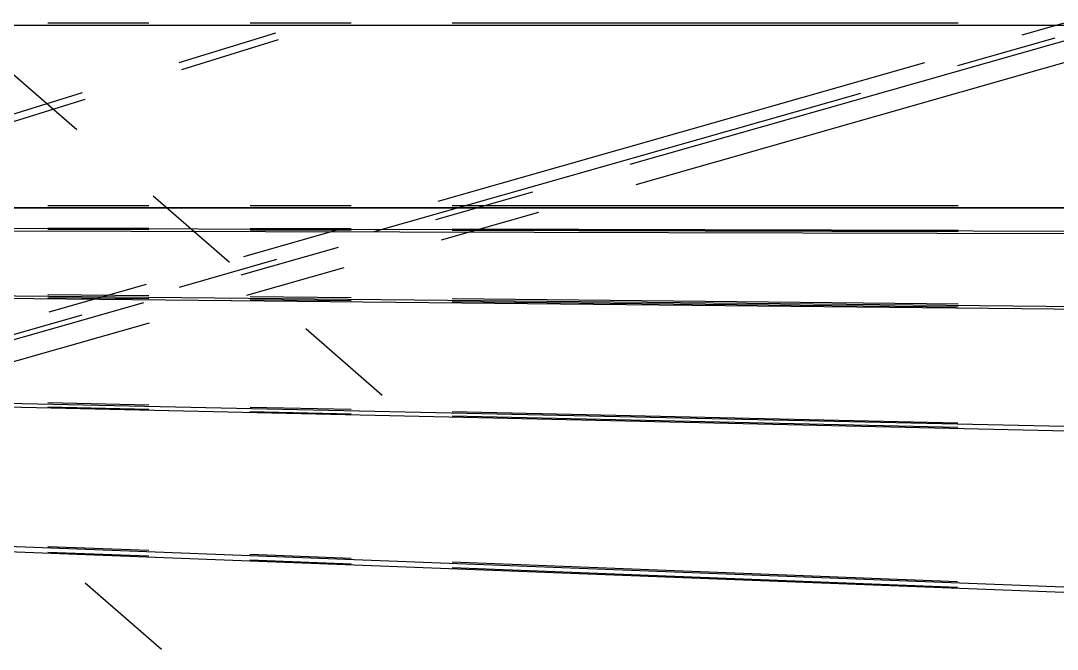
# Model space of a CAD drawing. Extents: x 3 to 592, y 5 to 207.
# Drawn here: x 119.53 to 132.55, y 41.91 to 49.8 of the extents above; entities that cross this region are included whole.
import ezdxf

# ---------------------------------------------------------------- set-up
doc = ezdxf.new("R2010")
doc.units = 0
doc.layers.get('0').update_dxf_attribs({"linetype": 'CONTINUOUS'})

msp = doc.modelspace()

# ---------------------------------------------------------------- linework, layer by layer
at = {"color": 7}
for points in [[(132.104971, 49.617804), (133.326518, 49.965256)], [(132.104971, 49.617804), (133.326518, 49.965256)], [(100.682778, 49.741667), (142.839722, 49.741667)], [(119.871984, 49.768125), (121.141984, 49.768125)], [(119.871984, 49.768125), (121.141984, 49.768125)], [(119.871984, 49.768125), (121.141984, 49.768125)], [(119.871984, 49.768125), (121.141984, 49.768125)], [(122.411984, 49.768125), (123.681984, 49.768125)], [(122.411984, 49.768125), (123.681984, 49.768125)], [(122.411984, 49.768125), (123.681984, 49.768125)], [(122.411984, 49.768125), (123.681984, 49.768125)], [(124.951984, 49.768125), (131.301984, 49.768125)], [(124.951984, 49.768125), (131.301984, 49.768125)], [(124.951984, 49.768125), (131.301984, 49.768125)], [(124.951984, 49.768125), (131.301984, 49.768125)], [(133.289797, 49.728817), (127.182057, 47.991575)], [(133.289797, 49.728817), (127.182057, 47.991575)], [(121.52268, 49.27005), (122.736058, 49.645035)], [(121.52268, 49.27005), (122.736058, 49.645035)], [(122.76635, 49.555634), (121.55297, 49.180656)], [(122.76635, 49.555634), (121.55297, 49.180656)], [(133.362928, 49.475452), (127.255188, 47.73821)], [(133.362928, 49.475452), (127.255188, 47.73821)], [(131.300229, 49.233471), (132.521774, 49.580927)], [(131.300229, 49.233471), (132.521774, 49.580927)], [(120.237793, 48.427185), (119.279492, 49.260587)], [(120.237793, 48.427185), (119.279492, 49.260587)], [(124.77569, 47.533091), (130.883425, 49.270352)], [(124.77569, 47.533091), (130.883425, 49.270352)], [(119.095924, 48.52008), (120.309302, 48.895065)], [(119.095924, 48.52008), (120.309302, 48.895065)], [(120.33959, 48.805678), (119.126209, 48.4307)], [(120.33959, 48.805678), (119.126209, 48.4307)], [(123.970954, 47.148732), (130.078683, 48.886014)], [(123.970954, 47.148732), (130.078683, 48.886014)], [(125.960509, 47.644127), (124.738961, 47.296679)], [(125.960509, 47.644127), (124.738961, 47.296679)], [(122.154395, 46.76038), (121.196094, 47.593782)], [(122.154395, 46.76038), (121.196094, 47.593782)], [(100.682778, 47.448611), (142.839722, 47.448611)], [(142.839722, 47.448611), (100.682778, 47.448611)], [(121.141807, 47.473764), (119.871808, 47.473764)], [(121.141807, 47.473764), (119.871808, 47.473764)], [(121.141807, 47.473764), (119.871808, 47.473764)], [(121.141807, 47.473764), (119.871808, 47.473764)], [(119.871984, 47.476445), (121.141984, 47.476445)], [(119.871984, 47.476445), (121.141984, 47.476445)], [(119.871984, 47.476445), (121.141984, 47.476445)], [(119.871984, 47.476445), (121.141984, 47.476445)], [(123.681807, 47.473764), (122.411807, 47.473764)], [(123.681807, 47.473764), (122.411807, 47.473764)], [(123.681807, 47.473764), (122.411807, 47.473764)], [(123.681807, 47.473764), (122.411807, 47.473764)], [(122.411984, 47.476445), (123.681984, 47.476445)], [(122.411984, 47.476445), (123.681984, 47.476445)], [(122.411984, 47.476445), (123.681984, 47.476445)], [(122.411984, 47.476445), (123.681984, 47.476445)], [(126.03364, 47.390762), (124.812092, 47.043314)], [(126.03364, 47.390762), (124.812092, 47.043314)], [(131.301808, 47.473764), (124.951808, 47.473764)], [(131.301808, 47.473764), (124.951808, 47.473764)], [(131.301808, 47.473764), (124.951808, 47.473764)], [(131.301808, 47.473764), (124.951808, 47.473764)], [(124.951984, 47.476445), (131.301984, 47.476445)], [(124.951984, 47.476445), (131.301984, 47.476445)], [(124.951984, 47.476445), (131.301984, 47.476445)], [(124.951984, 47.476445), (131.301984, 47.476445)], [(100.682778, 47.236944), (142.839722, 47.131111)], [(142.839722, 47.095833), (100.682778, 47.201667)], [(121.141879, 47.171618), (119.871883, 47.17488)], [(121.141879, 47.171618), (119.871883, 47.17488)], [(121.141879, 47.171618), (119.871883, 47.17488)], [(121.141879, 47.171618), (119.871883, 47.17488)], [(119.871921, 47.196364), (121.141916, 47.193103)], [(119.871921, 47.196364), (121.141916, 47.193103)], [(119.871921, 47.196364), (121.141916, 47.193103)], [(119.871921, 47.196364), (121.141916, 47.193103)], [(122.332596, 46.838187), (123.554143, 47.185639)], [(122.332596, 46.838187), (123.554143, 47.185639)], [(123.681871, 47.165094), (122.411875, 47.168356)], [(123.681871, 47.165094), (122.411875, 47.168356)], [(123.681871, 47.165094), (122.411875, 47.168356)], [(123.681871, 47.165094), (122.411875, 47.168356)], [(122.411912, 47.189841), (123.681908, 47.186579)], [(122.411912, 47.189841), (123.681908, 47.186579)], [(122.411912, 47.189841), (123.681908, 47.186579)], [(122.411912, 47.189841), (123.681908, 47.186579)], [(131.301846, 47.145523), (124.951867, 47.161832)], [(131.301846, 47.145523), (124.951867, 47.161832)], [(131.301846, 47.145523), (124.951867, 47.161832)], [(131.301846, 47.145523), (124.951867, 47.161832)], [(124.951904, 47.183317), (131.301883, 47.167007)], [(124.951904, 47.183317), (131.301883, 47.167007)], [(124.951904, 47.183317), (131.301883, 47.167007)], [(124.951904, 47.183317), (131.301883, 47.167007)], [(123.517413, 46.94923), (122.295865, 46.601782)], [(123.517413, 46.94923), (122.295865, 46.601782)], [(121.527863, 46.453819), (122.749408, 46.801275)], [(121.527863, 46.453819), (122.749408, 46.801275)], [(123.590543, 46.695865), (122.368995, 46.348417)], [(123.590543, 46.695865), (122.368995, 46.348417)], [(100.682778, 46.531389), (142.839722, 46.108056)], [(142.839722, 46.072778), (100.682778, 46.496111)], [(119.889502, 46.143282), (121.111049, 46.490735)], [(119.889502, 46.143282), (121.111049, 46.490735)], [(119.872055, 46.359727), (121.141989, 46.346839)], [(119.872055, 46.359727), (121.141989, 46.346839)], [(119.872055, 46.359727), (121.141989, 46.346839)], [(119.872055, 46.359727), (121.141989, 46.346839)], [(122.411924, 46.333951), (123.681859, 46.321064)], [(122.411924, 46.333951), (123.681859, 46.321064)], [(122.411924, 46.333951), (123.681859, 46.321064)], [(122.411924, 46.333951), (123.681859, 46.321064)], [(121.074317, 46.254334), (114.966576, 44.517092)], [(121.074317, 46.254334), (114.966576, 44.517092)], [(121.141867, 46.304999), (119.871933, 46.317887)], [(121.141867, 46.304999), (119.871933, 46.317887)], [(121.141867, 46.304999), (119.871933, 46.317887)], [(121.141867, 46.304999), (119.871933, 46.317887)], [(123.681737, 46.279224), (122.411802, 46.292111)], [(123.681737, 46.279224), (122.411802, 46.292111)], [(123.681737, 46.279224), (122.411802, 46.292111)], [(123.681737, 46.279224), (122.411802, 46.292111)], [(131.301344, 46.201898), (124.951671, 46.266336)], [(131.301344, 46.201898), (124.951671, 46.266336)], [(131.301344, 46.201898), (124.951671, 46.266336)], [(131.301344, 46.201898), (124.951671, 46.266336)], [(124.951793, 46.308176), (131.301466, 46.243738)], [(124.951793, 46.308176), (131.301466, 46.243738)], [(124.951793, 46.308176), (131.301466, 46.243738)], [(124.951793, 46.308176), (131.301466, 46.243738)], [(119.084771, 45.758906), (120.306317, 46.106362)], [(119.084771, 45.758906), (120.306317, 46.106362)], [(121.147447, 46.000969), (115.039707, 44.263727)], [(121.147447, 46.000969), (115.039707, 44.263727)], [(124.070997, 45.093575), (123.112696, 45.926978)], [(124.070997, 45.093575), (123.112696, 45.926978)], [(100.682778, 45.4025), (142.839722, 44.485278)], [(142.839722, 44.414722), (100.682778, 45.367222)], [(121.141942, 44.91603), (119.872259, 44.944413)], [(121.141942, 44.91603), (119.872259, 44.944413)], [(121.141942, 44.91603), (119.872259, 44.944413)], [(121.141942, 44.91603), (119.872259, 44.944413)], [(119.872484, 45.004702), (121.142167, 44.976319)], [(119.872484, 45.004702), (121.142167, 44.976319)], [(119.872484, 45.004702), (121.142167, 44.976319)], [(119.872484, 45.004702), (121.142167, 44.976319)], [(122.41185, 44.947935), (123.681532, 44.919552)], [(122.41185, 44.947935), (123.681532, 44.919552)], [(122.41185, 44.947935), (123.681532, 44.919552)], [(122.41185, 44.947935), (123.681532, 44.919552)], [(123.681307, 44.859263), (122.411625, 44.887647)], [(123.681307, 44.859263), (122.411625, 44.887647)], [(123.681307, 44.859263), (122.411625, 44.887647)], [(123.681307, 44.859263), (122.411625, 44.887647)], [(131.299404, 44.688964), (124.95099, 44.83088)], [(131.299404, 44.688964), (124.95099, 44.83088)], [(131.299404, 44.688964), (124.95099, 44.83088)], [(131.299404, 44.688964), (124.95099, 44.83088)], [(124.951215, 44.891169), (131.299629, 44.749253)], [(124.951215, 44.891169), (131.299629, 44.749253)], [(124.951215, 44.891169), (131.299629, 44.749253)], [(124.951215, 44.891169), (131.299629, 44.749253)], [(100.682778, 43.920833), (142.839722, 42.298056)], [(142.839722, 42.2275), (100.682778, 43.850278)], [(119.87324, 43.199148), (121.142296, 43.150192)], [(119.87324, 43.199148), (121.142296, 43.150192)], [(119.87324, 43.199148), (121.142296, 43.150192)], [(119.87324, 43.199148), (121.142296, 43.150192)], [(121.142439, 43.074403), (119.873383, 43.123359)], [(121.142439, 43.074403), (119.873383, 43.123359)], [(121.142439, 43.074403), (119.873383, 43.123359)], [(121.142439, 43.074403), (119.873383, 43.123359)], [(122.411352, 43.101236), (123.680408, 43.05228)], [(122.411352, 43.101236), (123.680408, 43.05228)], [(122.411352, 43.101236), (123.680408, 43.05228)], [(122.411352, 43.101236), (123.680408, 43.05228)], [(123.680551, 42.976491), (122.411495, 43.025447)], [(123.680551, 42.976491), (122.411495, 43.025447)], [(123.680551, 42.976491), (122.411495, 43.025447)], [(123.680551, 42.976491), (122.411495, 43.025447)], [(124.949464, 43.003324), (131.294745, 42.758543)], [(124.949464, 43.003324), (131.294745, 42.758543)], [(124.949464, 43.003324), (131.294745, 42.758543)], [(124.949464, 43.003324), (131.294745, 42.758543)], [(131.294888, 42.682754), (124.949607, 42.927535)], [(131.294888, 42.682754), (124.949607, 42.927535)], [(131.294888, 42.682754), (124.949607, 42.927535)], [(131.294888, 42.682754), (124.949607, 42.927535)], [(120.341799, 42.74107), (121.3001, 41.907668)], [(120.341799, 42.74107), (121.3001, 41.907668)]]:
    msp.add_lwpolyline(points, dxfattribs=at)

doc.saveas('drawing.dxf')
